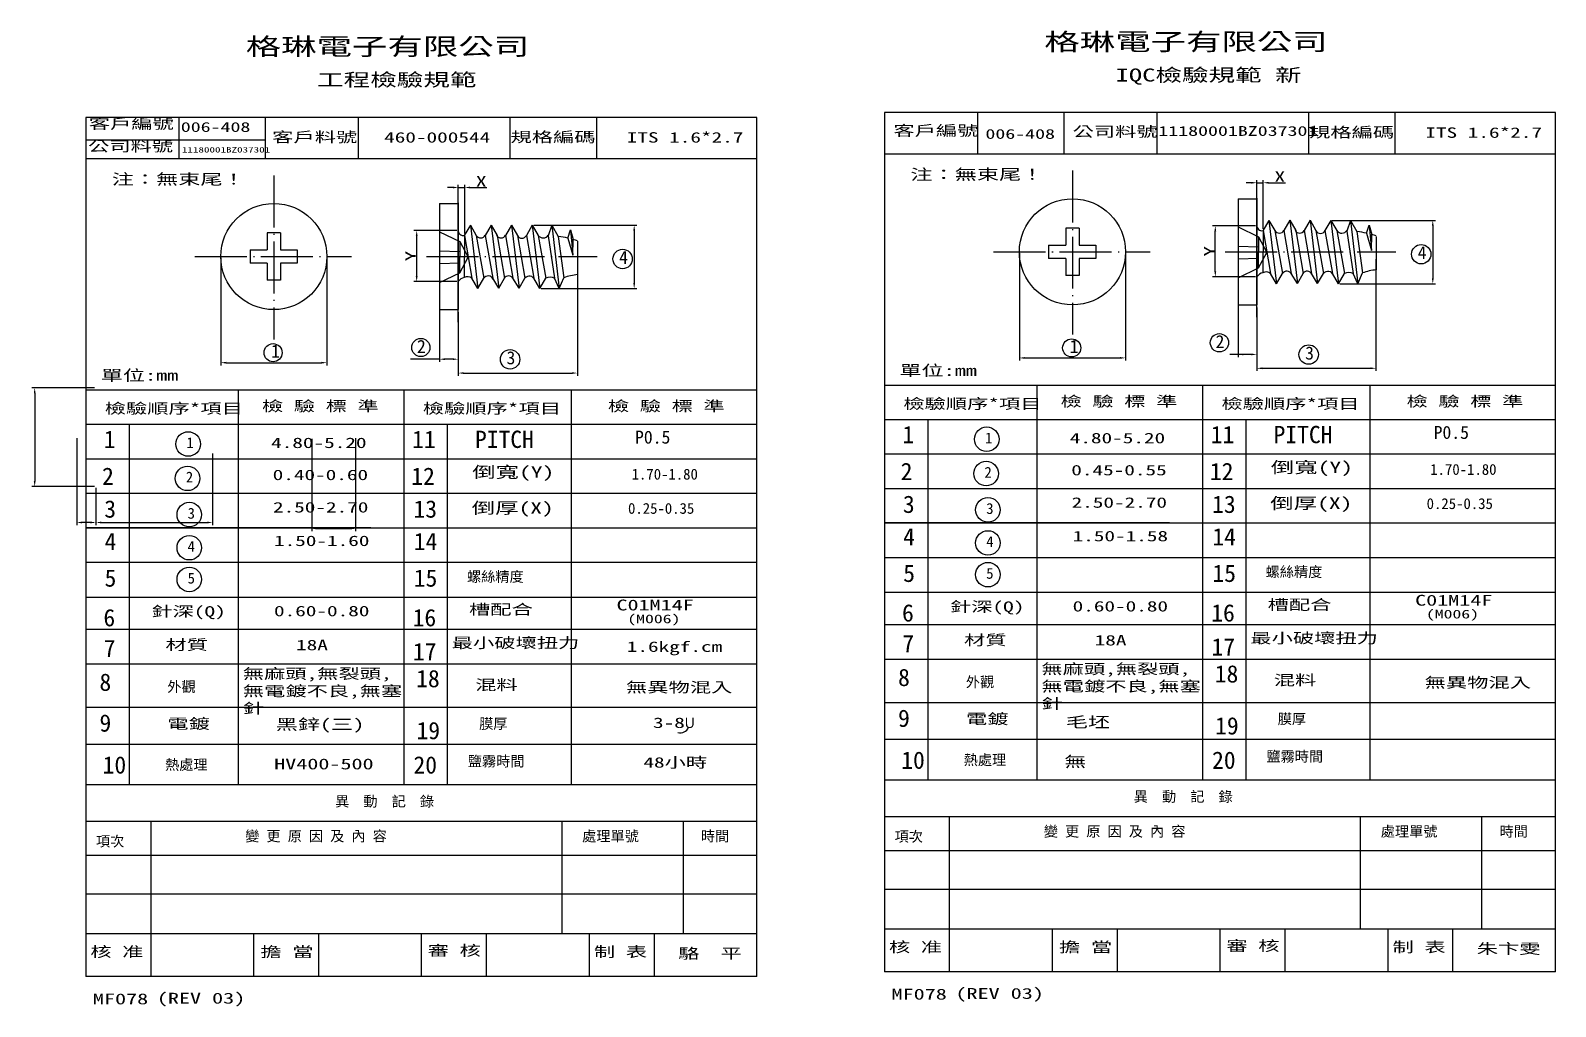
# Model space of a CAD drawing. Header units: millimetres. Extents: x 214 to 1622, y -52 to 465.
# Drawn here: x 918 to 1622, y 14 to 465 of the extents above; entities that cross this region are included whole.
import ezdxf

# ---------------------------------------------------------------- set-up
doc = ezdxf.new("R2010")
doc.units = ezdxf.units.MM
for name, pattern in [('ACAD_ISO04W100', [30.5, 24, -3, 0.5, -3]), ('ACAD_ISO07W100', [3.5, 0.5, -3]), ('ACAD_ISO10W100', [18, 12, -3, 0, -3])]:
    doc.linetypes.add(name, pattern=pattern)
doc.layers.add('OBJ', color=7, linetype='Continuous')
doc.layers.add('Object', color=7, linetype='Continuous')
doc.styles.add('W娴Y筿lΤそq', font='KAIU.TTF', dxfattribs={"width": 1.5, "height": 4.8})
doc.dimstyles.new('ISO-25', dxfattribs={"dimtxt": 2.5, "dimasz": 2.5, "dimexe": 1.25, "dimexo": 0.625, "dimtad": 1, "dimdsep": 46, "dimtxsty": 'Standard', "dimcen": 2.5, "dimadec": 0, "dimazin": 0, "dimtfac": 1, "dimtmove": 0, "dimatfit": 3, "dimfxl": 0, "dimarcsym": 0})

# ---------------------------------------------------------------- blocks, each defined once
blk = doc.blocks.new('*D')
at = {"color": 0, "linetype": 'ByBlock'}
for p, q in [((1482.03, 394.84), (1479.53, 394.84)), ((1484.53, 375.3), (1484.53, 396.09)), ((1484.53, 394.84), (1487.48, 394.84)), ((1487.48, 373.56), (1487.48, 396.09)), ((1489.98, 394.84), (1497.77, 394.84)), ((1113.14, 392.64), (1110.64, 392.64)), ((1115.64, 373.1), (1115.64, 393.89)), ((1115.64, 392.64), (1118.6, 392.64)), ((1118.6, 371.37), (1118.6, 393.89)), ((1121.1, 392.64), (1128.88, 392.64)), ((1150.48, 375.25), (1198.14, 375.25)), ((1483.89, 374.96), (1464.07, 374.96)), ((1519.37, 377.45), (1567.03, 377.45)), ((1565.78, 374.95), (1565.78, 350.66)), ((1115, 372.76), (1095.18, 372.76)), ((1096.43, 351.69), (1096.43, 370.26)), ((1196.89, 372.75), (1196.89, 348.46)), ((1465.32, 353.89), (1465.32, 372.46)), ((1005.93, 360.12), (1005.93, 310.48)), ((1054.96, 360.12), (1054.96, 310.48)), ((1374.81, 362.31), (1374.81, 312.67)), ((1423.85, 362.31), (1423.85, 312.67)), ((1539.55, 359.58), (1539.55, 307.89)), ((1170.67, 357.38), (1170.67, 305.69)), ((1115.02, 349.19), (1095.18, 349.19)), ((1153.92, 345.96), (1198.14, 345.96)), ((1483.91, 351.39), (1464.07, 351.39)), ((1522.8, 348.16), (1567.03, 348.16)), ((739.27, 314.74), (739.27, 338.76)), ((742.32, 312.98), (742.32, 338.76)), ((1475.83, 339.75), (1475.83, 314.29)), ((736.77, 337.51), (734.27, 337.51)), ((739.27, 337.51), (742.32, 337.51)), ((744.82, 337.51), (752.61, 337.51)), ((1106.94, 337.55), (1106.94, 312.09)), ((1115.64, 335.05), (1115.64, 312.09)), ((1115.64, 332.32), (1115.64, 305.69)), ((1484.53, 337.25), (1484.53, 314.29)), ((1484.53, 334.52), (1484.53, 307.89)), ((345.09, 330.51), (400.65, 330.51)), ((399.4, 328.01), (399.4, 309.77)), ((256.11, 318.26), (256.11, 282.51)), ((294.51, 318.26), (294.51, 282.51)), ((774.54, 317.08), (820.84, 317.08)), ((389.57, 311.23), (389.57, 276.37)), ((738.64, 314.11), (722.1, 314.11)), ((723.35, 311.61), (723.35, 294.71)), ((819.59, 314.58), (819.59, 290.29)), ((1008.43, 311.73), (1052.46, 311.73)), ((1106.94, 313.34), (1093.64, 313.34)), ((1113.14, 313.34), (1109.44, 313.34)), ((1377.31, 313.92), (1421.35, 313.92)), ((1478.33, 315.54), (1472.08, 315.54)), ((1482.03, 315.54), (1478.33, 315.54)), ((345.09, 307.27), (400.65, 307.27)), ((347.46, 309.64), (347.46, 292.73)), ((1118.14, 306.94), (1168.17, 306.94)), ((1487.03, 309.14), (1537.05, 309.14)), ((339.19, 299.06), (339.19, 281.41)), ((344.46, 299.06), (344.46, 281.41)), ((344.46, 299.06), (344.46, 292.73)), ((344.46, 299.06), (344.46, 276.37)), ((794.84, 297.29), (794.84, 255.68)), ((341.96, 293.98), (339.46, 293.98)), ((347.46, 293.98), (344.46, 293.98)), ((349.96, 293.98), (360.73, 293.98)), ((739.58, 292.21), (722.1, 292.21)), ((258.61, 283.76), (292.01, 283.76)), ((336.69, 282.66), (332.5, 282.66)), ((339.19, 282.66), (344.46, 282.66)), ((346.96, 282.66), (349.46, 282.66)), ((777.98, 287.79), (820.84, 287.79)), ((346.96, 277.62), (387.07, 277.62)), ((739.27, 280.56), (739.27, 255.68)), ((741.77, 256.93), (792.34, 256.93))]:
    blk.add_line(p, q, dxfattribs=at)
at = {"color": 0, "lineweight": -2}
for p, q in [((947.62, 300.1), (918.74, 300.1)), ((919.99, 297.6), (919.99, 257.03)), ((939.38, 276.79), (939.38, 236.66)), ((1047.99, 276.56), (1047.99, 233.85)), ((1068.16, 276.79), (1068.16, 233.85)), ((1002.18, 269.85), (1002.18, 236.66)), ((947.62, 254.53), (918.74, 254.53)), ((948.24, 253.9), (948.24, 236.66)), ((948.24, 253.28), (948.24, 236.66)), ((945.74, 237.91), (941.88, 237.91)), ((950.74, 237.91), (999.68, 237.91)), ((1050.49, 235.1), (1065.66, 235.1))]:
    blk.add_line(p, q, dxfattribs=at)
at = {"color": 0, "linetype": 'ByBlock'}
for points in [[(1484.53, 394.84), (1482.03, 394.42), (1482.03, 395.25)], [(1487.48, 394.84), (1489.98, 394.42), (1489.98, 395.25)], [(1115.64, 392.64), (1113.14, 392.22), (1113.14, 393.06)], [(1118.6, 392.64), (1121.1, 392.22), (1121.1, 393.06)], [(1196.89, 375.25), (1196.48, 372.75), (1197.31, 372.75)], [(1465.32, 374.96), (1465.74, 372.46), (1464.9, 372.46)], [(1565.78, 377.45), (1565.37, 374.95), (1566.2, 374.95)], [(1096.43, 372.76), (1096.85, 370.26), (1096.01, 370.26)], [(1465.32, 351.39), (1465.74, 353.89), (1464.9, 353.89)], [(1096.43, 349.19), (1096.85, 351.69), (1096.01, 351.69)], [(1196.89, 345.96), (1196.48, 348.46), (1197.31, 348.46)], [(1565.78, 348.16), (1565.37, 350.66), (1566.2, 350.66)], [(739.27, 337.51), (736.77, 337.09), (736.77, 337.92)], [(742.32, 337.51), (744.82, 337.09), (744.82, 337.92)], [(399.4, 330.51), (398.99, 328.01), (399.82, 328.01)], [(819.59, 317.08), (819.17, 314.58), (820.01, 314.58)], [(723.35, 314.11), (722.93, 311.61), (723.76, 311.61)], [(1005.93, 311.73), (1008.43, 311.31), (1008.43, 312.14)], [(1054.96, 311.73), (1052.46, 311.31), (1052.46, 312.14)], [(1106.94, 313.34), (1109.44, 313.76), (1109.44, 312.93)], [(1115.64, 313.34), (1113.14, 313.76), (1113.14, 312.93)], [(1374.81, 313.92), (1377.31, 313.51), (1377.31, 314.34)], [(1423.85, 313.92), (1421.35, 313.51), (1421.35, 314.34)], [(1475.83, 315.54), (1478.33, 315.96), (1478.33, 315.12)], [(1484.53, 315.54), (1482.03, 315.96), (1482.03, 315.12)], [(399.4, 307.27), (398.99, 309.77), (399.82, 309.77)], [(1115.64, 306.94), (1118.14, 306.52), (1118.14, 307.36)], [(1170.67, 306.94), (1168.17, 306.52), (1168.17, 307.36)], [(1484.53, 309.14), (1487.03, 308.72), (1487.03, 309.55)], [(1539.55, 309.14), (1537.05, 308.72), (1537.05, 309.55)], [(344.46, 293.98), (341.96, 294.4), (341.96, 293.57)], [(347.46, 293.98), (349.96, 294.4), (349.96, 293.57)], [(723.35, 292.21), (722.93, 294.71), (723.76, 294.71)], [(819.59, 287.79), (819.17, 290.29), (820.01, 290.29)], [(256.11, 283.76), (258.61, 283.34), (258.61, 284.17)], [(294.51, 283.76), (292.01, 283.34), (292.01, 284.17)], [(339.19, 282.66), (336.69, 282.24), (336.69, 283.07)], [(344.46, 282.66), (346.96, 282.24), (346.96, 283.07)], [(344.46, 277.62), (346.96, 277.2), (346.96, 278.04)], [(389.57, 277.62), (387.07, 277.2), (387.07, 278.04)], [(739.27, 256.93), (741.77, 256.52), (741.77, 257.35)], [(794.84, 256.93), (792.34, 256.52), (792.34, 257.35)]]:
    blk.add_solid(points, dxfattribs=at)
at = {"color": 0}
for points in [[(919.58, 297.6), (920.41, 297.6), (919.99, 300.1)], [(919.58, 257.03), (920.41, 257.03), (919.99, 254.53)], [(941.88, 238.33), (941.88, 237.5), (939.38, 237.91)], [(945.74, 238.33), (945.74, 237.5), (948.24, 237.91)], [(950.74, 238.33), (950.74, 237.5), (948.24, 237.91)], [(999.68, 238.33), (999.68, 237.5), (1002.18, 237.91)], [(1050.49, 235.52), (1050.49, 234.68), (1047.99, 235.1)], [(1065.66, 235.52), (1065.66, 234.68), (1068.16, 235.1)]]:
    blk.add_solid(points, dxfattribs=at)
at = {"layer": 'DEFPOINTS', "color": 0, "linetype": 'ByBlock'}
for p in [(1149.85, 375.25), (1484.51, 374.96), (1484.53, 374.67), (1518.74, 377.45), (1115.62, 372.76), (1115.64, 372.47), (1118.6, 370.74), (1487.48, 372.94), (1005.93, 360.74), (1054.96, 360.74), (1374.81, 362.94), (1423.85, 362.94), (1539.55, 360.2), (1170.67, 358), (1115.64, 349.19), (1153.29, 345.96), (1484.53, 351.39), (1522.18, 348.16), (1106.94, 338.18), (1475.83, 340.38), (1115.64, 335.68), (1115.64, 332.95), (1484.53, 337.88), (1484.53, 335.14), (344.46, 330.51), (256.11, 318.89), (294.51, 318.89), (773.91, 317.08), (347.46, 310.27), (389.57, 311.85), (739.27, 314.11), (739.27, 314.11), (742.32, 312.36), (344.46, 307.27), (339.19, 299.69), (344.46, 299.69), (344.46, 299.69), (344.46, 299.69), (794.84, 297.92), (740.21, 292.21), (777.35, 287.79), (739.27, 281.18)]:
    blk.add_point(p, dxfattribs=at)
at = {"layer": 'DEFPOINTS', "color": 0}
for p in [(948.24, 300.1), (939.38, 277.41), (1047.99, 277.19), (1068.16, 277.41), (1002.18, 270.47), (919.99, 254.53), (948.24, 254.53), (948.24, 254.53), (948.24, 253.9), (939.38, 237.91), (1002.18, 237.91), (1068.16, 235.1)]:
    blk.add_point(p, dxfattribs=at)
at = {"color": 0, "linetype": 'ByBlock', "char_height": 4.8, "attachment_point": 5, "style": 'W娴Y筿lΤそq'}
for insert in [(1126.24, 395.48), (1495.13, 397.67), (749.97, 340.34), (358.09, 296.82)]:
    blk.add_mtext('X', dxfattribs=dict(at, insert=insert))
at = {"color": 0, "linetype": 'ByBlock', "char_height": 4.8, "attachment_point": 5, "rotation": 90, "style": 'W娴Y筿lΤそq'}
for insert in [(1093.59, 360.98), (1462.48, 363.17), (396.57, 319.04), (720.51, 303.16)]:
    blk.add_mtext('Y', dxfattribs=dict(at, insert=insert))
at = {"color": 0, "linetype": 'ByBlock', "insert": (816.47, 302.44), "char_height": 5, "attachment_point": 5, "rotation": 90}
blk.add_mtext('d', dxfattribs=at)
at = {"color": 0, "linetype": 'ByBlock', "attachment_point": 5}
for s, insert, char_height in [('D', (275.31, 286.38), 4), ('H', (334.45, 285.28), 4), ('L', (368.56, 280.25), 4), ('L ', (771.9, 260.06), 5)]:
    blk.add_mtext(s, dxfattribs=dict(at, insert=insert, char_height=char_height))

msp = doc.modelspace()

# ---------------------------------------------------------------- linework, layer by layer
for p, q in [((943.575, 425.047), (943.575, 219.595)), ((1253.575, 425.047), (943.575, 425.047)), ((986.56, 425.047), (986.56, 405.847)), ((1026.575, 405.847), (1026.575, 425.047)), ((1069.575, 405.847), (1069.575, 425.047)), ((1139.575, 405.847), (1139.575, 425.047)), ((1179.575, 405.847), (1179.575, 425.047)), ((1253.575, 219.595), (1253.575, 425.047)), ((1312.464, 427.244), (1312.464, 221.792)), ((1622.464, 427.244), (1312.464, 427.244)), ((1355.449, 427.244), (1355.449, 408.044)), ((1395.464, 408.044), (1395.464, 427.244)), ((1438.464, 408.044), (1438.464, 427.244)), ((1508.464, 408.044), (1508.464, 427.244)), ((1548.464, 408.044), (1548.464, 427.244)), ((1622.464, 221.792), (1622.464, 427.244)), ((943.54, 414.63), (1026.661, 414.63)), ((1253.575, 405.847), (943.575, 405.847)), ((1622.464, 408.044), (1312.464, 408.044)), ((1115.642, 330.503), (1115.642, 387.968)), ((1475.833, 387.454), (1475.833, 338.421)), ((1475.833, 387.454), (1484.531, 387.454)), ((1484.531, 332.7), (1484.531, 390.165)), ((1106.943, 385.257), (1106.943, 336.224)), ((1106.943, 385.257), (1115.642, 385.257)), ((1121.215, 375.205), (1124.676, 345.96)), ((1130.819, 375.287), (1134.345, 346.078)), ((1140.189, 375.287), (1143.716, 346.078)), ((1149.851, 375.255), (1153.291, 345.96)), ((1396.211, 373.828), (1396.211, 366.057)), ((1402.451, 373.828), (1396.211, 373.828)), ((1402.451, 373.828), (1402.451, 366.057)), ((1490.104, 377.402), (1493.566, 348.157)), ((1499.708, 377.484), (1503.235, 348.275)), ((1509.078, 377.484), (1512.605, 348.275)), ((1518.741, 377.452), (1522.18, 348.157)), ((1535.214, 371.49), (1536.393, 375.213)), ((1536.393, 375.213), (1537.62, 370.885)), ((1536.393, 375.213), (1537.478, 363.531)), ((1027.322, 371.631), (1027.322, 363.86)), ((1033.562, 371.631), (1027.322, 371.631)), ((1033.562, 371.631), (1033.562, 363.86)), ((1118.47, 370.528), (1118.413, 351.052)), ((1166.325, 369.293), (1167.503, 373.016)), ((1166.325, 369.293), (1168.589, 361.334)), ((1167.503, 373.016), (1168.731, 368.688)), ((1167.503, 373.016), (1168.589, 361.334)), ((1168.589, 361.334), (1168.731, 368.688)), ((1170.764, 367.885), (1170.764, 352.414)), ((1487.359, 372.725), (1487.302, 353.249)), ((1535.214, 371.49), (1537.478, 363.531)), ((1537.478, 363.531), (1537.62, 370.885)), ((1539.654, 370.082), (1539.654, 354.611)), ((1019.448, 363.86), (1019.448, 357.62)), ((1019.448, 363.86), (1027.322, 363.86)), ((1033.562, 363.86), (1041.276, 363.86)), ((1041.276, 363.86), (1041.276, 357.62)), ((1388.337, 366.057), (1388.337, 359.817)), ((1388.337, 366.057), (1396.211, 366.057)), ((1396.211, 359.817), (1388.337, 359.817)), ((1396.211, 359.817), (1396.211, 352.001)), ((1402.451, 366.057), (1410.165, 366.057)), ((1402.451, 359.817), (1402.451, 352.047)), ((1410.165, 359.817), (1402.451, 359.817)), ((1410.165, 366.057), (1410.165, 359.817)), ((1027.322, 357.62), (1019.448, 357.62)), ((1027.322, 357.62), (1027.322, 349.804)), ((1033.562, 357.62), (1033.562, 349.85)), ((1041.276, 357.62), (1033.562, 357.62)), ((1033.562, 349.85), (1027.322, 349.804)), ((1402.451, 352.047), (1396.211, 352.001)), ((1475.833, 338.421), (1484.531, 338.421)), ((1106.943, 336.224), (1115.642, 336.224)), ((1115.642, 331.779), (1115.642, 311.912)), ((1484.531, 333.976), (1484.531, 314.109)), ((943.575, 299.205), (1253.575, 299.205)), ((1014.034, 299.205), (1014.034, 116.919)), ((1090.5, 299.205), (1090.5, 116.919)), ((1167.812, 299.205), (1167.812, 116.919)), ((1312.464, 301.402), (1622.464, 301.402)), ((1382.923, 301.402), (1382.923, 119.116)), ((1459.39, 301.402), (1459.39, 119.116)), ((1536.701, 301.402), (1536.701, 119.116)), ((943.575, 285.712), (943.575, 235.517)), ((943.575, 283.283), (1253.575, 283.283)), ((963.575, 283.283), (963.575, 116.919)), ((1110.5, 283.283), (1110.5, 116.919)), ((1312.464, 287.909), (1312.464, 237.714)), ((1312.464, 285.48), (1622.464, 285.48)), ((1332.464, 285.48), (1332.464, 119.116)), ((1479.39, 285.48), (1479.39, 119.116)), ((1312.464, 269.558), (1622.464, 269.558)), ((943.575, 267.361), (1253.575, 267.361)), ((1312.464, 253.636), (1444.173, 253.636)), ((1312.464, 253.636), (1622.464, 253.636)), ((943.575, 251.439), (1075.283, 251.439)), ((943.575, 251.439), (1253.575, 251.439)), ((943.575, 235.517), (1253.575, 235.517)), ((1075.283, 235.517), (943.575, 235.517)), ((969.459, 235.517), (1075.283, 235.517)), ((1312.464, 237.714), (1622.464, 237.714)), ((1444.173, 237.714), (1312.464, 237.714)), ((1338.348, 237.714), (1444.173, 237.714)), ((943.575, 220.959), (943.575, 48.055)), ((943.575, 219.595), (1253.575, 219.595)), ((943.575, 219.595), (1075.283, 219.595)), ((1253.575, 28.2), (1253.575, 219.595)), ((1312.464, 223.156), (1312.464, 50.252)), ((1312.464, 221.792), (1622.464, 221.792)), ((1312.464, 221.792), (1444.173, 221.792)), ((1622.464, 30.397), (1622.464, 221.792)), ((1312.464, 205.688), (1622.464, 205.688)), ((943.575, 203.491), (1253.575, 203.491)), ((1312.464, 190.768), (1622.464, 190.768)), ((943.575, 188.571), (1253.575, 188.571)), ((943.575, 172.631), (1253.575, 172.631)), ((1312.464, 174.828), (1622.464, 174.828)), ((943.575, 152.558), (1253.575, 152.558)), ((1312.464, 154.755), (1622.464, 154.755)), ((943.575, 135.58), (1253.575, 135.58)), ((1312.464, 137.777), (1622.464, 137.777)), ((943.575, 116.919), (1253.575, 116.919)), ((1312.464, 119.116), (1622.464, 119.116)), ((943.575, 99.977), (1121.867, 99.977)), ((973.575, 99.588), (973.575, 30.724)), ((1121.867, 99.977), (1253.575, 99.977)), ((1163.575, 48.055), (1163.575, 99.588)), ((1219.624, 48.055), (1219.624, 99.588)), ((1312.464, 102.174), (1490.756, 102.174)), ((1342.464, 101.785), (1342.464, 32.921)), ((1490.756, 102.174), (1622.464, 102.174)), ((1532.464, 50.252), (1532.464, 101.785)), ((1588.513, 50.252), (1588.513, 101.785)), ((1622.464, 86.252), (1312.464, 86.252)), ((1253.575, 84.055), (943.575, 84.055)), ((1253.575, 66.185), (943.575, 66.185)), ((1622.464, 68.382), (1312.464, 68.382)), ((1312.464, 50.252), (1622.464, 50.252)), ((1312.464, 50.252), (1312.464, 30.397)), ((1342.464, 50.252), (1342.464, 30.397)), ((1389.964, 50.252), (1389.964, 30.397)), ((1419.964, 50.252), (1419.964, 30.397)), ((1467.464, 50.252), (1467.464, 30.397)), ((1497.464, 50.252), (1497.464, 30.397)), ((1544.964, 50.252), (1544.964, 30.397)), ((1574.964, 50.252), (1574.964, 30.397)), ((943.575, 48.055), (1253.575, 48.055)), ((943.575, 48.055), (943.575, 28.2)), ((973.575, 48.055), (973.575, 28.2)), ((1021.075, 48.055), (1021.075, 28.2)), ((1051.075, 48.055), (1051.075, 28.2)), ((1098.575, 48.055), (1098.575, 28.2)), ((1128.575, 48.055), (1128.575, 28.2)), ((1176.075, 48.055), (1176.075, 28.2)), ((1206.075, 48.055), (1206.075, 28.2)), ((1253.575, 28.2), (943.575, 28.2)), ((1622.464, 30.397), (1312.464, 30.397))]:
    msp.add_line(p, q)
at = {"color": 1, "linetype": 'ACAD_ISO04W100'}
for p, q in [((1030.442, 398.226), (1030.442, 322.471)), ((1399.331, 400.422), (1399.331, 324.668)), ((993.998, 360.74), (1066.394, 360.74)), ((1100.944, 360.74), (1179.767, 360.74)), ((1362.887, 362.937), (1435.283, 362.937)), ((1469.833, 362.937), (1548.656, 362.937))]:
    msp.add_line(p, q, dxfattribs=at)
for centre, radius in [((1399.331, 362.937), 24.517), ((1030.442, 360.74), 24.517), ((1560.436, 361.824), 4.479), ((1191.547, 359.628), 4.479), ((1467.233, 320.926), 4.222), ((1030.107, 316.351), 4.179), ((1098.344, 318.729), 4.222), ((1139.566, 313.263), 4.479), ((1398.997, 318.548), 4.179), ((1508.455, 315.46), 4.479), ((1359.764, 276.359), 5.673), ((990.875, 274.162), 5.673), ((990.583, 258.295), 5.673), ((1359.472, 260.492), 5.673), ((991.394, 241.571), 5.673), ((1360.284, 243.768), 5.673), ((1360.284, 228.462), 5.673), ((991.394, 226.265), 5.673), ((1360.284, 213.821), 5.673), ((991.394, 211.624), 5.673)]:
    msp.add_circle(centre, radius)
for centre, radius, start, end in [((1486.814, 374.959), 2.301, 172.776336, 283.719706), ((1117.925, 372.763), 2.301, 172.776336, 283.719706), ((1126.018, 371.77), 2.399, 211.17617, 331.17617), ((1135.389, 371.77), 2.399, 211.17617, 331.17617), ((1145.032, 371.483), 2.264, 204.936858, 335.063142), ((1154.875, 372.177), 2.826, 215.687858, 325.391411), ((1156.145, 323.77), 46.648, 77.394914, 82.991954), ((1156.145, 323.77), 46.648, 71.736266, 74.347495), ((1494.908, 373.967), 2.399, 211.17617, 331.17617), ((1504.278, 373.967), 2.399, 211.17617, 331.17617), ((1513.921, 373.68), 2.264, 204.936858, 335.063142), ((1523.764, 374.374), 2.826, 215.687858, 325.391411), ((1525.035, 325.967), 46.648, 77.394914, 82.991954), ((1525.035, 325.967), 46.648, 71.736266, 74.347495), ((1173.309, 326.159), 26.378, 95.535141, 109.755516), ((1488.056, 349.131), 4.187, 100.380309, 147.350979), ((1488.824, 350.587), 3.066, 49.425886, 119.749463), ((1498.366, 351.502), 2.493, 25.436466, 145.436466), ((1507.736, 351.502), 2.493, 25.436466, 145.436466), ((1517.38, 351.252), 2.642, 20.972909, 140.972909), ((1526.98, 348.929), 4.484, 62.755229, 117.244771), ((1542.198, 328.356), 26.378, 95.535141, 109.755516), ((1119.167, 346.934), 4.187, 100.380309, 147.350979), ((1119.934, 348.39), 3.066, 49.425886, 119.749463), ((1129.477, 349.305), 2.493, 25.436466, 145.436466), ((1138.847, 349.305), 2.493, 25.436466, 145.436466), ((1148.49, 349.055), 2.642, 20.972909, 140.972909), ((1158.091, 346.732), 4.484, 62.755229, 117.244771), ((1218.098, 144.988), 4.237, 255.970759, 337.100006)]:
    msp.add_arc(centre, radius, start, end)
at = {"layer": 'OBJ'}
for p, q in [((1484.531, 387.765), (1484.531, 338.421)), ((1115.642, 385.568), (1115.642, 336.224)), ((1121.215, 375.205), (1118.413, 370.429)), ((1121.215, 375.205), (1123.966, 370.528)), ((1130.819, 375.287), (1128.071, 370.528)), ((1130.819, 375.287), (1133.566, 370.528)), ((1140.189, 375.287), (1137.441, 370.528)), ((1140.189, 375.287), (1142.937, 370.528)), ((1149.851, 375.255), (1147.085, 370.528)), ((1149.851, 375.255), (1152.58, 370.528)), ((1158.826, 375.255), (1157.147, 370.313)), ((1158.826, 375.255), (1162.284, 345.96)), ((1158.826, 375.255), (1161.829, 370.069)), ((1490.104, 377.402), (1487.302, 372.626)), ((1490.104, 377.402), (1492.855, 372.725)), ((1499.708, 377.484), (1496.96, 372.725)), ((1499.708, 377.484), (1502.456, 372.725)), ((1509.078, 377.484), (1506.331, 372.725)), ((1509.078, 377.484), (1511.826, 372.725)), ((1518.741, 377.452), (1515.974, 372.725)), ((1518.741, 377.452), (1521.469, 372.725)), ((1527.715, 377.452), (1526.037, 372.51)), ((1527.715, 377.452), (1531.173, 348.157)), ((1527.715, 377.452), (1530.718, 372.266)), ((1118.47, 370.528), (1121.929, 350.719)), ((1123.966, 370.528), (1127.424, 350.719)), ((1128.071, 370.528), (1131.529, 350.719)), ((1133.566, 370.528), (1137.025, 350.719)), ((1137.441, 370.528), (1140.9, 350.719)), ((1142.937, 370.528), (1146.395, 350.719)), ((1147.085, 370.528), (1150.543, 350.719)), ((1152.58, 370.528), (1156.038, 350.719)), ((1157.147, 370.313), (1160.144, 350.719)), ((1161.829, 370.069), (1164.382, 350.965)), ((1487.359, 372.725), (1490.818, 352.916)), ((1492.855, 372.725), (1496.313, 352.916)), ((1496.96, 372.725), (1500.419, 352.916)), ((1502.456, 372.725), (1505.914, 352.916)), ((1506.331, 372.725), (1509.789, 352.916)), ((1511.826, 372.725), (1515.284, 352.916)), ((1515.974, 372.725), (1519.432, 352.916)), ((1521.469, 372.725), (1524.928, 352.916)), ((1526.037, 372.51), (1529.033, 352.916)), ((1530.718, 372.266), (1533.272, 353.162)), ((1493.566, 348.157), (1490.818, 352.916)), ((1493.566, 348.157), (1496.313, 352.916)), ((1503.235, 348.275), (1500.419, 352.916)), ((1503.235, 348.275), (1505.914, 352.916)), ((1512.605, 348.275), (1509.789, 352.916)), ((1512.605, 348.275), (1515.284, 352.916)), ((1522.18, 348.157), (1519.432, 352.916)), ((1522.18, 348.157), (1524.928, 352.916)), ((1531.173, 348.157), (1529.033, 352.916)), ((1531.173, 348.157), (1533.272, 353.162)), ((1124.676, 345.96), (1121.929, 350.719)), ((1124.676, 345.96), (1127.424, 350.719)), ((1134.345, 346.078), (1131.529, 350.719)), ((1134.345, 346.078), (1137.025, 350.719)), ((1143.716, 346.078), (1140.9, 350.719)), ((1143.716, 346.078), (1146.395, 350.719)), ((1153.291, 345.96), (1150.543, 350.719)), ((1153.291, 345.96), (1156.038, 350.719)), ((1162.284, 345.96), (1160.144, 350.719)), ((1162.284, 345.96), (1164.382, 350.965))]:
    msp.add_line(p, q, dxfattribs=at)
at = {"layer": 'Object', "color": 3, "linetype": 'ACAD_ISO10W100'}
for p, q in [((1475.847, 374.422), (1485.28, 369.821)), ((1106.958, 372.225), (1116.391, 367.624)), ((1116.391, 367.624), (1120.199, 360.462)), ((1116.391, 367.624), (1116.391, 360.462)), ((1485.28, 369.821), (1489.088, 362.659)), ((1485.28, 369.821), (1485.28, 362.659)), ((1116.391, 353.299), (1116.391, 360.462)), ((1116.391, 353.299), (1120.199, 360.462)), ((1485.28, 355.496), (1485.28, 362.659)), ((1485.28, 355.496), (1489.088, 362.659)), ((1106.958, 348.699), (1116.391, 353.299)), ((1475.847, 350.896), (1485.28, 355.496))]:
    msp.add_line(p, q, dxfattribs=at)
at = {"layer": 'Object', "color": 3}
for p, q in [((1106.958, 363.379), (1116.391, 363.099)), ((1475.847, 365.576), (1485.28, 365.296)), ((1475.847, 359.742), (1485.28, 360.022)), ((1106.958, 357.545), (1116.391, 357.825))]:
    msp.add_line(p, q, dxfattribs=at)

# ---------------------------------------------------------------- texts
at = {"style": 'W娴Y筿lΤそq', "width": 1.5}
for s, height, p in [('格琳電子有限公司', 8, (1386.342, 455.976)), ('格琳電子有限公司', 8, (1017.453, 453.779)), ('工程檢驗規範', 6, (1050.398, 439.395)), ('IQC檢驗規範 新', 6, (1419.287, 441.592)), ('客戶編號', 4.8, (944.975, 419.732)), ('006-408', 4.5, (987.471, 418.321)), ('客戶料號', 4.8, (1029.687, 413.529)), ('460-000544', 4.8, (1081.391, 413.387)), ('規格編碼', 4.8, (1139.765, 413.563)), ('ITS 1.6*2.7', 4.8, (1193.456, 413.387)), ('客戶編號', 4.8, (1316.644, 416.532)), ('006-408', 4.5, (1359.14, 415.121)), ('公司料號', 4.8, (1399.416, 416.06)), ('規格編碼', 4.8, (1508.654, 415.76)), ('ITS 1.6*2.7', 4.8, (1562.346, 415.584)), ('公司料號', 4.8, (944.62, 409.293)), ('注：無束尾！', 5, (1324.513, 396.176)), ('注：無束尾！', 5, (955.624, 393.979)), ('單位:mm', 5, (1319.403, 305.61)), ('單位:mm', 5, (950.514, 303.413)), ('檢驗順序*項目', 4.8, (1321.222, 290.394)), ('檢 驗 標 準', 4.8, (1393.834, 291.469)), ('檢驗順序*項目', 4.8, (1468.148, 290.394)), ('檢 驗 標 準', 4.8, (1553.64, 291.469)), ('檢驗順序*項目', 4.8, (952.333, 288.197)), ('檢 驗 標 準', 4.8, (1024.945, 289.272)), ('檢驗順序*項目', 4.8, (1099.258, 288.197)), ('檢 驗 標 準', 4.8, (1184.751, 289.272)), ('針深(Q)', 4.8, (973.879, 194.45)), ('槽配合', 4.8, (1120.619, 195.364)), ('針深(Q)', 4.8, (1342.769, 196.647)), ('槽配合', 4.8, (1489.508, 197.561)), (' 材質', 4.8, (975.474, 179.051)), ('最小破壞扭力', 4.8, (1112.628, 179.927)), ('1.6kgf.cm', 4.8, (1193.484, 178.157)), (' 材質', 4.8, (1344.363, 181.248)), ('最小破壞扭力', 4.8, (1481.517, 182.124)), ('核 准', 4.8, (945.673, 37.232)), ('擔 當', 4.8, (1024.242, 37.232)), ('審 核', 4.8, (1101.515, 37.821)), ('制 表', 4.8, (1178.299, 37.232)), ('核 准', 4.8, (1314.562, 39.429)), ('擔 當', 4.8, (1393.132, 39.429)), ('審 核', 4.8, (1470.404, 40.018)), ('制 表', 4.8, (1547.188, 39.429)), ('朱卞雯', 4.8, (1586.089, 38.683)), ('駱  平', 4.8, (1217.2, 36.486))]:
    msp.add_text(s, height=height, dxfattribs=at).set_placement(p)
at = {"linetype": 'ACAD_ISO07W100', "style": 'W娴Y筿lΤそq', "width": 1.5}
for s, p in [('(REV 03)', (976.413, 15.7)), ('MF078', (1315.784, 17.562)), ('(REV 03)', (1345.302, 17.897)), ('MF078', (946.894, 15.365))]:
    msp.add_text(s, height=5, dxfattribs=at).set_placement(p)
at = {"attachment_point": 1, "style": 'W娴Y筿lΤそq'}
for s, insert, char_height, width in [('11180001BZ037301', (1438.998, 420.995), 4.5002, 8.5361), ('11180001BZ037301', (987.963, 411.298), 2.5, 8.5361), ('{\\f標楷體|b0|i0|c136|p65;P0.5', (1566.17, 282.531), 6, 20), ('4.80-5.20', (1029.195, 277.107), 4.8, 84.6174), ('{\\f標楷體|b0|i0|c136|p65;P0.5', (1197.281, 280.334), 6, 20), ('4.80-5.20', (1398.085, 279.304), 4.8, 84.6174), ('0.40-0.60', (1029.905, 262.297), 4.8, 25.0664), ('{\\f標楷體|b0|i0|c136|p65;1.70-1.80', (1195.715, 262.73), 5, 20), ('0.45-0.55', (1398.795, 264.494), 4.8, 25.0664), ('{\\f標楷體|b0|i0|c136|p65;1.70-1.80', (1564.605, 264.927), 5, 20), ('2.50-2.70', (1030.05, 247.33), 4.8, 24.9217), ('{\\f標楷體|b0|i0|c136|p65;0.25-0.35', (1194.051, 246.933), 5, 20), ('2.50-2.70', (1398.939, 249.527), 4.8, 24.9217), ('{\\f標楷體|b0|i0|c136|p65;0.25-0.35', (1562.941, 249.13), 5, 20), ('1.50-1.58', (1399.418, 234.044), 4.8, 24.4426), ('1.50-1.60', (1030.529, 231.847), 4.8, 24.4426), ('{\\f標楷體|b0|i0|c136|p65;螺絲精度}', (1119.668, 215.33), 4.8, 47.91323), ('{\\f標楷體|b0|i0|c136|p65;螺絲精度}', (1488.558, 217.527), 4.8, 47.91323), ('C01M14F', (1557.618, 204.497), 5, 68.12525), ('0.60-0.80', (1030.529, 199.419), 4.8, 24.4426), ('C01M14F', (1188.728, 202.3), 5, 68.12525), ('0.60-0.80', (1399.418, 201.616), 4.8, 24.4426), ('(M006)', (1562.63, 197.597), 4, 68.12525), ('(M006)', (1193.74, 195.401), 4, 68.12525), ('18A', (1040.716, 183.73), 4.8, 77.5), ('18A', (1409.606, 185.927), 4.8, 77.5), ('無麻頭,無裂頭,無電鍍不良,無塞針', (1016.121, 170.474), 4.8, 77.5), ('無麻頭,無裂頭,無電鍍不良,無塞針', (1385.01, 172.671), 4.8, 77.5), ('{\\f標楷體|b0|i0|c136|p65;外觀}', (981.241, 164.493), 4.8, 28.677), ('混料', (1123.439, 165.33), 4.8, 28.43057), ('無異物混入', (1193.133, 164.22), 4.8, 68.21349), ('{\\f標楷體|b0|i0|c136|p65;外觀}', (1350.13, 166.69), 4.8, 28.677), ('混料', (1492.328, 167.527), 4.8, 28.43057), ('無異物混入', (1562.022, 166.417), 4.8, 68.21349), ('電鍍', (981.241, 147.395), 4.8, 28.43057), ('黑鋅(三)', (1031.313, 147.193), 5, 91.83536), ('{\\f標楷體|b0|i0|c136|p65;膜厚}', (1125.266, 147.405), 4.8, 30.7379), ('電鍍', (1350.13, 149.592), 4.8, 28.43057), ('毛坯', (1396.256, 148.235), 5, 91.83536), ('{\\f標楷體|b0|i0|c136|p65;膜厚}', (1494.156, 149.601), 4.8, 30.7379), ('3-8{\\f新細明體|b0|i0|c136|p2;U}', (1205.593, 147.807), 4.8, 65.41956), ('{\\f標楷體|b0|i0|c136|p65;熱處理}', (980.214, 128.493), 4.8, 30.7379), ('HV400-500', (1030.612, 128.896), 5, 65.41956), ('{\\f標楷體|b0|i0|c136|p65;鹽霧時間}', (1120.023, 130.061), 4.8, 50.15297), ('48小時', (1201.157, 129.495), 4.8, 65.41956), ('{\\f標楷體|b0|i0|c136|p65;熱處理}', (1349.104, 130.69), 4.8, 30.7379), ('無', (1395.555, 129.938), 5, 65.41956), ('{\\f標楷體|b0|i0|c136|p65;鹽霧時間}', (1488.912, 132.258), 4.8, 50.15297), ('{\\f標楷體|b0|i0|c136|p65;異  動  記  錄}', (1427.629, 113.732), 4.8, 310), ('{\\f標楷體|b0|i0|c136|p65;異  動  記  錄}', (1058.739, 111.535), 4.8, 310), ('{\\f標楷體|b0|i0|c136|p65;項次}', (948.294, 93.108), 4.8, 310), ('{\\f標楷體|b0|i0|c136|p65;變 更 原 因 及 內 容}', (1017.225, 95.464), 4.8, 310), ('{\\f標楷體|b0|i0|c136|p65;處理單號}', (1172.857, 95.464), 4.8, 310), ('{\\f標楷體|b0|i0|c136|p65;時間}', (1227.704, 95.464), 4.8, 310), ('{\\f標楷體|b0|i0|c136|p65;項次}', (1317.183, 95.305), 4.8, 310), ('{\\f標楷體|b0|i0|c136|p65;變 更 原 因 及 內 容}', (1386.115, 97.661), 4.8, 310), ('{\\f標楷體|b0|i0|c136|p65;處理單號}', (1541.746, 97.661), 4.8, 310), ('{\\f標楷體|b0|i0|c136|p65;時間}', (1596.593, 97.661), 4.8, 310)]:
    msp.add_mtext(s, dxfattribs=dict(at, insert=insert, char_height=char_height, width=width))
at = {"attachment_point": 1}
for s, insert, char_height, width in [('{\\f標楷體|b0|i0|c136|p65;4}', (1189.906, 363.35), 6, 15.0745), ('{\\f標楷體|b0|i0|c136|p65;4}', (1558.795, 365.547), 6, 15.0745), ('{\\f標楷體|b0|i0|c136|p65;2}', (1465.439, 324.44), 6, 14.42273), ('{\\f標楷體|b0|i0|c136|p65;1}', (1029.167, 320.074), 6, 14.37336), ('{\\f標楷體|b0|i0|c136|p65;2}', (1096.55, 322.243), 6, 14.42273), ('{\\f標楷體|b0|i0|c136|p65;1}', (1398.057, 322.271), 6, 14.37336), ('{\\f標楷體|b0|i0|c136|p65;3}', (1506.814, 319.182), 6, 15.0745), ('{\\f標楷體|b0|i0|c136|p65;3}', (1137.925, 316.985), 6, 15.0745), ('{\\f標楷體|b0|i0|c136|p65;1}', (1320.759, 282.531), 8, 20), ('{\\f標楷體|b0|i0|c136|p65;11}', (1463.217, 282.531), 8, 20), ('{\\f標楷體|b0|i0|c136|p65;PITCH}', (1492.234, 282.531), 8, 20), ('{\\f標楷體|b0|i0|c136|p65;1}', (951.87, 280.334), 8, 20), ('{\\f標楷體|b0|i0|c136|p65;1}', (990.091, 277.264), 5, 11.9778), ('{\\f標楷體|b0|i0|c136|p65;11}', (1094.327, 280.334), 8, 20), ('{\\f標楷體|b0|i0|c136|p65;PITCH}', (1123.345, 280.334), 8, 20), ('{\\f標楷體|b0|i0|c136|p65;1}', (1358.981, 279.461), 5, 11.9778), ('{\\f標楷體|b0|i0|c136|p65;2}', (951.105, 263.294), 8, 20), ('{\\f標楷體|b0|i0|c136|p65;2}', (989.8, 261.397), 5, 11.9778), ('{\\f標楷體|b0|i0|c136|p65;12}', (1093.935, 263.294), 8, 20), ('{\\f標楷體|b0|i0|c136|p65;2}', (1319.994, 265.491), 8, 20), ('{\\f標楷體|b0|i0|c136|p65;2}', (1358.689, 263.594), 5, 11.9778), ('{\\f標楷體|b0|i0|c136|p65;12}', (1462.824, 265.491), 8, 20), ('{\\f標楷體|b0|i0|c136|p65;3}', (952.136, 248.148), 8, 20), ('{\\f標楷體|b0|i0|c136|p65;13}', (1094.966, 248.148), 8, 20), ('{\\f標楷體|b0|i0|c136|p65;3}', (1321.025, 250.345), 8, 20), ('{\\f標楷體|b0|i0|c136|p65;3}', (1359.5, 246.87), 5, 11.9778), ('{\\f標楷體|b0|i0|c136|p65;13}', (1463.855, 250.345), 8, 20), ('{\\f標楷體|b0|i0|c136|p65;3}', (990.611, 244.673), 5, 11.9778), ('{\\f標楷體|b0|i0|c136|p65;4}', (952.236, 233.137), 8, 20), ('{\\f標楷體|b0|i0|c136|p65;14}', (1095.066, 233.137), 8, 20), ('{\\f標楷體|b0|i0|c136|p65;4}', (1321.125, 235.334), 8, 20), ('{\\f標楷體|b0|i0|c136|p65;14}', (1463.955, 235.334), 8, 20), ('{\\f標楷體|b0|i0|c136|p65;4}', (990.611, 229.367), 5, 11.9778), ('{\\f標楷體|b0|i0|c136|p65;4}', (1359.5, 231.564), 5, 11.9778), ('{\\f標楷體|b0|i0|c136|p65;5}', (952.269, 216.267), 8, 20), ('{\\f標楷體|b0|i0|c136|p65;5}', (990.611, 214.726), 5, 11.9778), ('{\\f標楷體|b0|i0|c136|p65;15}', (1095.099, 216.267), 8, 20), ('{\\f標楷體|b0|i0|c136|p65;5}', (1321.159, 218.464), 8, 20), ('{\\f標楷體|b0|i0|c136|p65;5}', (1359.5, 216.923), 5, 11.9778), ('{\\f標楷體|b0|i0|c136|p65;15}', (1463.988, 218.464), 8, 20), ('{\\f標楷體|b0|i0|c136|p65;6}', (951.737, 197.965), 8, 20), ('{\\f標楷體|b0|i0|c136|p65;16}', (1094.566, 197.965), 8, 20), ('{\\f標楷體|b0|i0|c136|p65;6}', (1320.626, 200.162), 8, 20), ('{\\f標楷體|b0|i0|c136|p65;16}', (1463.456, 200.162), 8, 20), ('{\\f標楷體|b0|i0|c136|p65;7}', (951.854, 183.759), 8, 20), ('{\\f標楷體|b0|i0|c136|p65;7}', (1320.743, 185.956), 8, 20), ('{\\f標楷體|b0|i0|c136|p65;17}', (1463.573, 184.467), 8, 20), ('{\\f標楷體|b0|i0|c136|p65;17}', (1094.683, 182.27), 8, 20), ('{\\f標楷體|b0|i0|c136|p65;18}', (1096.197, 169.816), 8, 20), ('{\\f標楷體|b0|i0|c136|p65;8}', (1318.794, 170.364), 8, 20), ('{\\f標楷體|b0|i0|c136|p65;18}', (1465.086, 172.013), 8, 20), ('{\\f標楷體|b0|i0|c136|p65;8}', (949.905, 168.167), 8, 20), ('{\\f標楷體|b0|i0|c136|p65;9}', (949.905, 149.31), 8, 20), ('{\\f標楷體|b0|i0|c136|p65;9}', (1318.794, 151.507), 8, 20), ('{\\f標楷體|b0|i0|c136|p65;19}', (1096.354, 145.818), 8, 20), ('{\\f標楷體|b0|i0|c136|p65;19}', (1465.243, 148.015), 8, 20), ('{\\f標楷體|b0|i0|c136|p65;10}', (951.366, 129.939), 8, 20), ('{\\f標楷體|b0|i0|c136|p65;20}', (1094.94, 129.939), 8, 20), ('{\\f標楷體|b0|i0|c136|p65;10}', (1320.255, 132.136), 8, 20), ('{\\f標楷體|b0|i0|c136|p65;20}', (1463.829, 132.136), 8, 20)]:
    msp.add_mtext(s, dxfattribs=dict(at, insert=insert, char_height=char_height, width=width))
at = {"linetype": 'ByBlock', "char_height": 5.3, "attachment_point": 1, "style": 'W娴Y筿lΤそq'}
for s, insert in [('倒寬(Y)', (1122.063, 263.85)), ('倒寬(Y)', (1490.953, 266.047)), ('倒厚(X)', (1121.801, 247.284)), ('倒厚(X)', (1490.691, 249.481))]:
    msp.add_mtext(s, dxfattribs=dict(at, insert=insert))

# ---------------------------------------------------------------- dimensions: what is measured, and where the dimension line sits
for base, p1, p2, text, override, middle in [((294.511, 283.757), (256.111, 318.887), (294.511, 318.887), 'D', {"dimtxt": 4}, (275.311, 285.757)), ((742.325, 337.505), (739.268, 314.111), (742.325, 312.356), 'X', {"dimtxt": 5, "dimtxsty": 'W娴Y筿lΤそq'}, (755.033, 337.505)), ((1118.596, 392.64), (1115.642, 372.473), (1118.596, 370.74), 'X', {"dimtxt": 5, "dimtxsty": 'W娴Y筿lΤそq'}, (1131.721, 392.64)), ((1487.485, 394.837), (1484.531, 374.67), (1487.485, 372.937), 'X', {"dimtxt": 5, "dimtxsty": 'W娴Y筿lΤそq'}, (1500.61, 394.837))]:
    dim = msp.add_linear_dim(base=base, p1=p1, p2=p2, text=text, dimstyle='ISO-25', override=override)
    dim.commit()
    dim.dimension.update_dxf_attribs({"geometry": '*D', "text_midpoint": middle})
for base, p1, p2, text, override, middle in [((344.464, 282.658), (339.185, 299.687), (344.464, 299.687), 'H', {"dimtxt": 4}, (334.454, 282.658)), ((389.572, 277.621), (344.464, 299.687), (389.572, 311.851), 'L', {"dimtxt": 4}, (368.559, 277.621)), ((794.844, 256.932), (739.268, 281.184), (794.844, 297.919), 'L ', {"dimtxt": 5}, (771.898, 256.932)), ((344.464, 293.983), (347.464, 310.269), (344.464, 299.687), 'X', {"dimtxt": 5, "dimtxsty": 'W娴Y筿lΤそq'}, (358.089, 293.983))]:
    dim = msp.add_linear_dim(base=base, p1=p1, p2=p2, text=text, dimstyle='ISO-25', override=override)
    dim.commit()
    dim.dimension.update_dxf_attribs({"geometry": '*D', "text_midpoint": middle, "dimtype": 160})
for base, p1, p2, text, override, middle in [((819.591, 287.789), (773.914, 317.084), (777.353, 287.789), 'd', {"dimtxt": 5}, (819.591, 302.436)), ((399.404, 307.269), (344.464, 330.506), (344.464, 307.269), 'Y', {"dimtxt": 5, "dimtxsty": 'W娴Y筿lΤそq'}, (399.404, 319.036))]:
    dim = msp.add_linear_dim(base=base, p1=p1, p2=p2, angle=90, text=text, dimstyle='ISO-25', override=override)
    dim.commit()
    dim.dimension.update_dxf_attribs({"geometry": '*D', "text_midpoint": middle, "dimtype": 160, "text_rotation": 90})
for base, p1, p2, middle in [((1106.943, 313.344), (1115.642, 335.679), (1106.943, 338.18), (1095.518, 313.344)), ((1475.833, 315.541), (1484.531, 337.876), (1475.833, 340.377), (1464.407, 315.541))]:
    dim = msp.add_linear_dim(base=base, p1=p1, p2=p2, text=' ', dimstyle='ISO-25')
    dim.commit()
    dim.dimension.update_dxf_attribs({"geometry": '*D', "text_midpoint": middle, "dimtype": 160})
for base, p1, p2, middle in [((1196.893, 345.96), (1149.851, 375.255), (1153.291, 345.96), (1196.893, 360.607)), ((1565.782, 348.157), (1518.741, 377.452), (1522.18, 348.157), (1565.782, 362.804))]:
    dim = msp.add_linear_dim(base=base, p1=p1, p2=p2, angle=90, text=' ', dimstyle='ISO-25')
    dim.commit()
    dim.dimension.update_dxf_attribs({"geometry": '*D', "text_midpoint": middle, "text_rotation": 90})
for base, p1, p2, middle in [((1170.665, 306.939), (1115.642, 332.948), (1170.665, 358.004), (1143.154, 306.939)), ((1054.959, 311.726), (1005.926, 360.74), (1054.959, 360.74), (1030.442, 311.726)), ((1539.555, 309.136), (1484.531, 335.145), (1539.555, 360.201), (1512.043, 309.136)), ((1423.848, 313.923), (1374.815, 362.937), (1423.848, 362.937), (1399.331, 313.923))]:
    dim = msp.add_linear_dim(base=base, p1=p1, p2=p2, text=' ', dimstyle='ISO-25')
    dim.commit()
    dim.dimension.update_dxf_attribs({"geometry": '*D', "text_midpoint": middle})
for base, p1, p2, middle in [((723.346, 292.209), (739.268, 314.111), (740.205, 292.209), (723.346, 303.16)), ((1096.43, 372.763), (1115.642, 349.192), (1115.624, 372.763), (1096.43, 360.978)), ((1465.319, 374.959), (1484.531, 351.389), (1484.513, 374.959), (1465.319, 363.174))]:
    dim = msp.add_linear_dim(base=base, p1=p1, p2=p2, angle=90, text='Y', dimstyle='ISO-25', override={"dimtxt": 5, "dimtxsty": 'W娴Y筿lΤそq'})
    dim.commit()
    dim.dimension.update_dxf_attribs({"geometry": '*D', "text_midpoint": middle, "text_rotation": 90})

doc.saveas('drawing.dxf')
